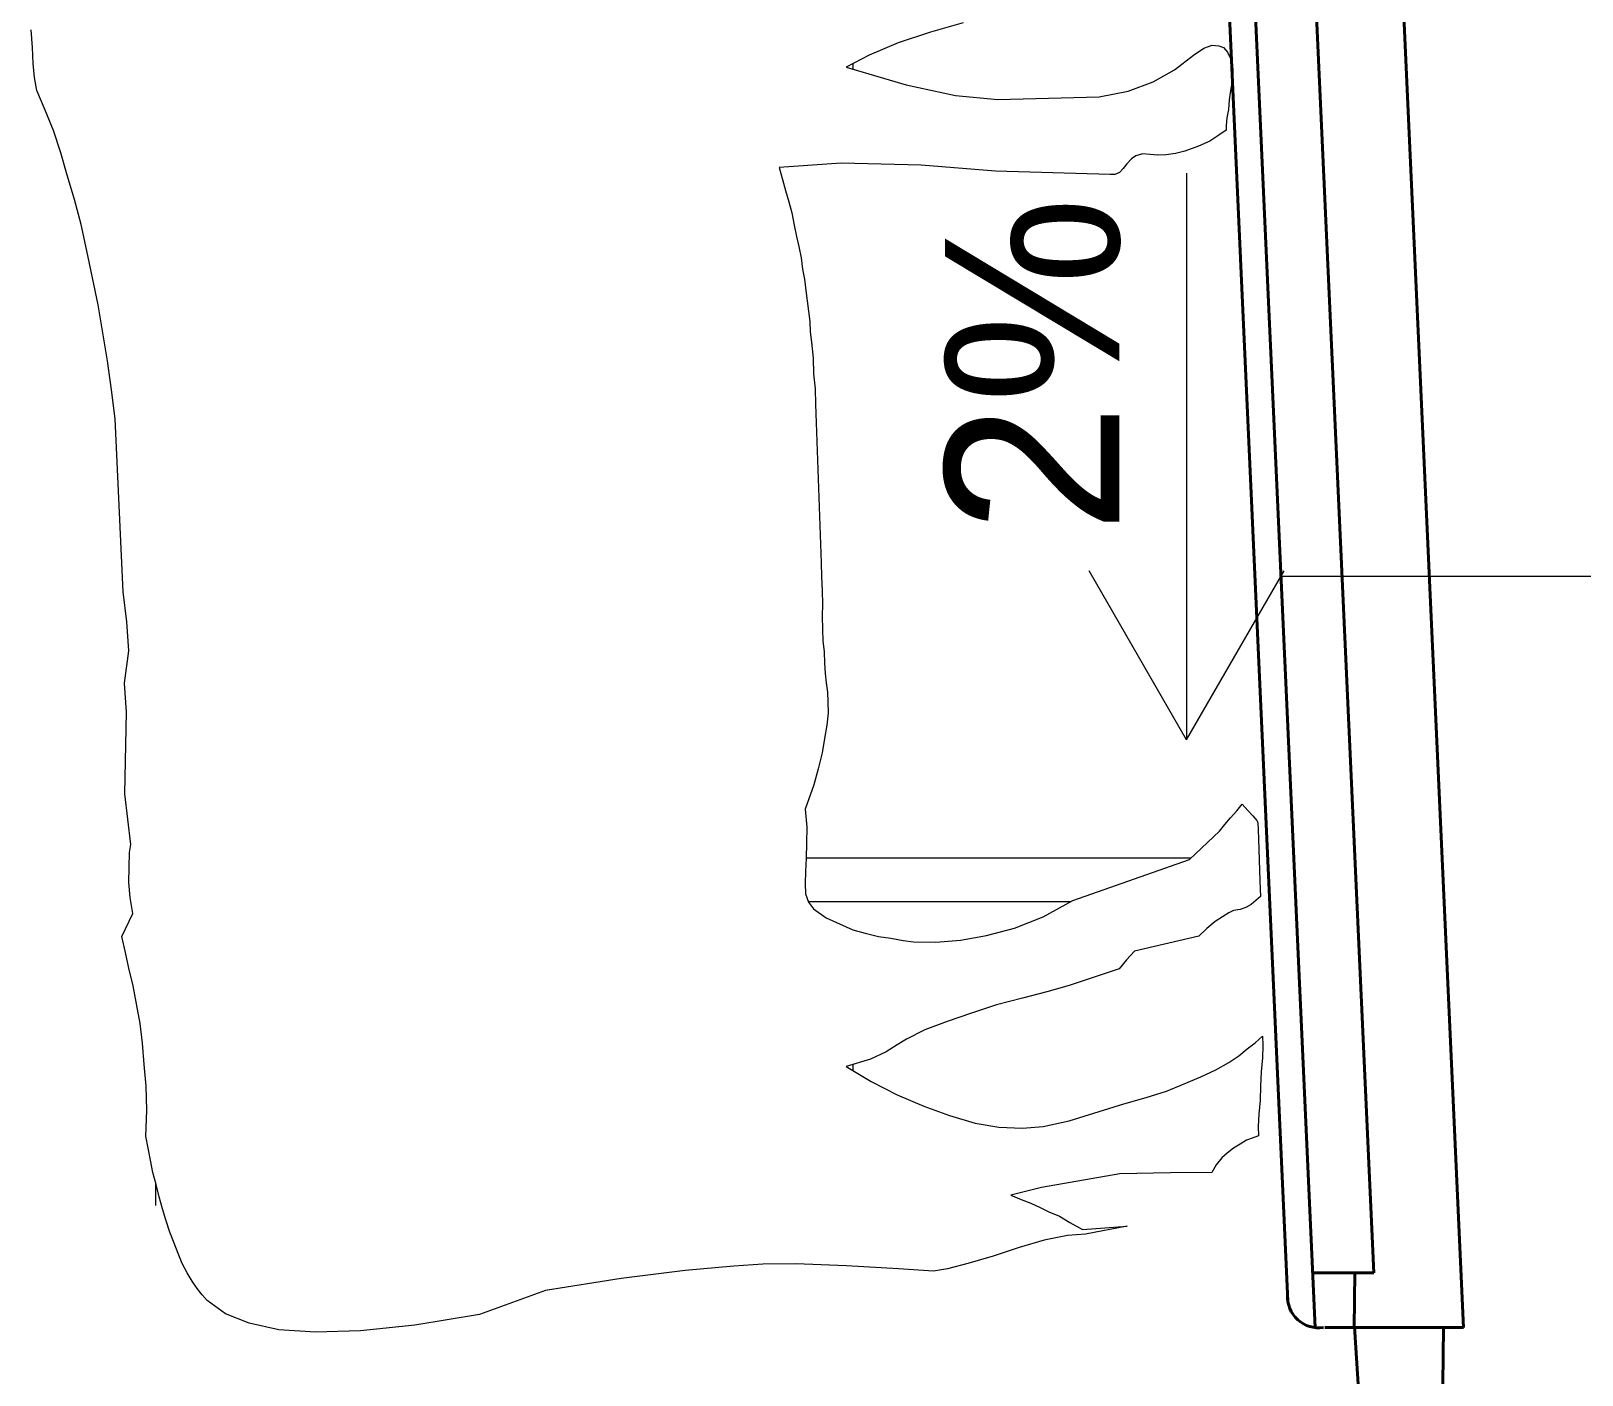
# Model space of a CAD drawing. Header units: millimetres. Extents: x 73 to 57768, y -40361 to 10065.
# Drawn here: x 3757.5 to 3935.4, y 6045.4 to 6199.6 of the extents above; entities that cross this region are included whole.
import ezdxf

# ---------------------------------------------------------------- set-up
doc = ezdxf.new("R2010")
doc.units = ezdxf.units.MM
doc.layers.add('hec', color=253, linetype='Continuous', lineweight=5)
doc.layers.add('kote', color=124, linetype='Continuous', lineweight=5)
doc.layers.add('pogled', color=7, linetype='Continuous', lineweight=5, true_color=0x8db1c3)
doc.layers.add('presjek', color=7, linetype='Continuous', lineweight=40, true_color=0xe37da2)

msp = doc.modelspace()

# ---------------------------------------------------------------- linework, layer by layer
at = {"layer": 'hec'}
msp.add_line((3900.856, 6137.015), (4162.959, 6137.015), dxfattribs=at)
at = {"layer": 'pogled'}
for p, q in [((3864.394, 6200.529), (3860.655, 6199.427)), ((3864.394, 6200.529), (3860.655, 6199.427)), ((3757.651, 6197.676), (3757.472, 6199.72)), ((3757.651, 6197.676), (3757.472, 6199.72)), ((3860.655, 6199.427), (3856.921, 6198.218)), ((3860.655, 6199.427), (3856.921, 6198.218)), ((3757.715, 6195.844), (3757.651, 6197.676)), ((3757.715, 6195.844), (3757.651, 6197.676)), ((3853.625, 6196.808), (3850.975, 6195.42)), ((3853.625, 6196.808), (3850.975, 6195.42)), ((3856.921, 6198.218), (3853.625, 6196.808)), ((3856.921, 6198.218), (3853.625, 6196.808)), ((3888.621, 6195.116), (3890.828, 6196.812)), ((3888.621, 6195.116), (3890.828, 6196.812)), ((3890.828, 6196.812), (3891.987, 6197.608)), ((3890.828, 6196.812), (3891.987, 6197.608)), ((3891.987, 6197.608), (3892.946, 6197.965)), ((3891.987, 6197.608), (3892.946, 6197.965)), ((3892.946, 6197.965), (3893.704, 6197.884)), ((3892.946, 6197.965), (3893.704, 6197.884)), ((3893.704, 6197.884), (3894.25, 6197.687)), ((3893.704, 6197.884), (3894.25, 6197.687)), ((3894.25, 6197.687), (3894.7, 6197.163)), ((3894.25, 6197.687), (3894.7, 6197.163)), ((3894.7, 6197.163), (3894.934, 6196.632)), ((3894.7, 6197.163), (3894.934, 6196.632)), ((3894.934, 6196.632), (3895.165, 6196.208)), ((3894.934, 6196.632), (3895.165, 6196.208)), ((3757.879, 6194.231), (3757.715, 6195.844)), ((3757.879, 6194.231), (3757.715, 6195.844)), ((3850.975, 6195.42), (3857.844, 6193.394)), ((3850.975, 6195.42), (3857.844, 6193.394)), ((3851.773, 6195.185), (3851.773, 6195.838)), ((3851.773, 6195.185), (3851.773, 6195.838)), ((3886.187, 6193.737), (3888.621, 6195.116)), ((3886.187, 6193.737), (3888.621, 6195.116)), ((3895.165, 6196.208), (3895.288, 6195.781)), ((3895.165, 6196.208), (3895.288, 6195.781)), ((3895.318, 6194.919), (3895.248, 6193.837)), ((3895.318, 6194.919), (3895.248, 6193.837)), ((3895.288, 6195.781), (3895.318, 6194.919)), ((3895.288, 6195.781), (3895.318, 6194.919)), ((3758.148, 6192.73), (3757.879, 6194.231)), ((3758.148, 6192.73), (3757.879, 6194.231)), ((3857.844, 6193.394), (3863.498, 6192.189)), ((3857.844, 6193.394), (3863.498, 6192.189)), ((3883.311, 6192.665), (3886.187, 6193.737)), ((3883.311, 6192.665), (3886.187, 6193.737)), ((3895.248, 6193.837), (3895.07, 6192.752)), ((3895.248, 6193.837), (3895.07, 6192.752)), ((3759.089, 6190.496), (3758.148, 6192.73)), ((3759.089, 6190.496), (3758.148, 6192.73)), ((3863.498, 6192.189), (3868.37, 6191.712)), ((3863.498, 6192.189), (3868.37, 6191.712)), ((3868.37, 6191.712), (3879.989, 6192.009)), ((3868.37, 6191.712), (3879.989, 6192.009)), ((3879.989, 6192.009), (3883.311, 6192.665)), ((3879.989, 6192.009), (3883.311, 6192.665)), ((3894.892, 6191.667), (3894.822, 6190.585)), ((3894.892, 6191.667), (3894.822, 6190.585)), ((3895.07, 6192.752), (3894.892, 6191.667)), ((3895.07, 6192.752), (3894.892, 6191.667)), ((3760.034, 6188.155), (3759.089, 6190.496)), ((3760.034, 6188.155), (3759.089, 6190.496)), ((3894.64, 6189.607), (3894.563, 6188.741)), ((3894.64, 6189.607), (3894.563, 6188.741)), ((3894.822, 6190.585), (3894.64, 6189.607)), ((3894.822, 6190.585), (3894.64, 6189.607)), ((3760.879, 6185.595), (3760.034, 6188.155)), ((3760.879, 6185.595), (3760.034, 6188.155)), ((3893.738, 6187.634), (3892.683, 6186.949)), ((3893.738, 6187.634), (3892.683, 6186.949)), ((3894.581, 6188.203), (3893.738, 6187.634)), ((3894.581, 6188.203), (3893.738, 6187.634)), ((3894.563, 6188.741), (3894.581, 6188.203)), ((3894.563, 6188.741), (3894.581, 6188.203)), ((3891.408, 6186.365), (3889.81, 6185.77)), ((3891.408, 6186.365), (3889.81, 6185.77)), ((3892.683, 6186.949), (3891.408, 6186.365)), ((3892.683, 6186.949), (3891.408, 6186.365)), ((3761.616, 6183.031), (3760.879, 6185.595)), ((3761.616, 6183.031), (3760.879, 6185.595)), ((3850.389, 6184.393), (3843.284, 6183.929)), ((3850.389, 6184.393), (3843.284, 6183.929)), ((3859.569, 6184.174), (3850.389, 6184.393)), ((3859.569, 6184.174), (3850.389, 6184.393)), ((3868.118, 6183.502), (3859.569, 6184.174)), ((3868.118, 6183.502), (3859.569, 6184.174)), ((3883.17, 6184.351), (3882.757, 6183.797)), ((3883.17, 6184.351), (3882.757, 6183.797)), ((3883.69, 6184.909), (3883.17, 6184.351)), ((3883.69, 6184.909), (3883.17, 6184.351)), ((3884.217, 6185.251), (3883.69, 6184.909)), ((3884.217, 6185.251), (3883.69, 6184.909)), ((3884.964, 6185.493), (3884.217, 6185.251)), ((3884.964, 6185.493), (3884.217, 6185.251)), ((3885.83, 6185.415), (3884.964, 6185.493)), ((3885.83, 6185.415), (3884.964, 6185.493)), ((3886.696, 6185.337), (3885.83, 6185.415)), ((3886.696, 6185.337), (3885.83, 6185.415)), ((3887.666, 6185.371), (3886.696, 6185.337)), ((3887.666, 6185.371), (3886.696, 6185.337)), ((3888.74, 6185.517), (3887.666, 6185.371)), ((3888.74, 6185.517), (3887.666, 6185.371)), ((3889.81, 6185.77), (3888.74, 6185.517)), ((3889.81, 6185.77), (3888.74, 6185.517)), ((3762.468, 6180.255), (3761.616, 6183.031)), ((3762.468, 6180.255), (3761.616, 6183.031)), ((3843.284, 6183.929), (3843.656, 6182.54)), ((3843.284, 6183.929), (3843.656, 6182.54)), ((3843.656, 6182.54), (3844.024, 6181.257)), ((3843.656, 6182.54), (3844.024, 6181.257)), ((3881.271, 6183.098), (3868.118, 6183.502)), ((3881.271, 6183.098), (3868.118, 6183.502)), ((3881.81, 6183.117), (3881.271, 6183.098)), ((3881.81, 6183.117), (3881.271, 6183.098)), ((3882.341, 6183.351), (3881.81, 6183.117)), ((3882.341, 6183.351), (3881.81, 6183.117)), ((3882.757, 6183.797), (3882.341, 6183.351)), ((3882.757, 6183.797), (3882.341, 6183.351)), ((3890.02, 6183.265), (3890.02, 6118.247)), ((3844.024, 6181.257), (3844.393, 6179.975)), ((3844.024, 6181.257), (3844.393, 6179.975)), ((3763.216, 6177.368), (3762.468, 6180.255)), ((3763.216, 6177.368), (3762.468, 6180.255)), ((3844.393, 6179.975), (3844.761, 6178.693)), ((3844.393, 6179.975), (3844.761, 6178.693)), ((3844.761, 6178.693), (3845.026, 6177.3)), ((3844.761, 6178.693), (3845.026, 6177.3)), ((3763.861, 6174.369), (3763.216, 6177.368)), ((3763.861, 6174.369), (3763.216, 6177.368)), ((3845.026, 6177.3), (3845.286, 6176.014)), ((3845.026, 6177.3), (3845.286, 6176.014)), ((3845.286, 6176.014), (3845.543, 6174.836)), ((3845.286, 6176.014), (3845.543, 6174.836)), ((3764.509, 6171.262), (3763.861, 6174.369)), ((3764.509, 6171.262), (3763.861, 6174.369)), ((3845.543, 6174.836), (3845.804, 6173.55)), ((3845.543, 6174.836), (3845.804, 6173.55)), ((3845.804, 6173.55), (3845.957, 6172.261)), ((3845.804, 6173.55), (3845.957, 6172.261)), ((3845.957, 6172.261), (3846.214, 6171.083)), ((3845.957, 6172.261), (3846.214, 6171.083)), ((3765.157, 6168.155), (3764.509, 6171.262)), ((3765.157, 6168.155), (3764.509, 6171.262)), ((3846.214, 6171.083), (3846.367, 6169.793)), ((3846.214, 6171.083), (3846.367, 6169.793)), ((3846.367, 6169.793), (3846.516, 6168.611)), ((3846.367, 6169.793), (3846.516, 6168.611)), ((3765.701, 6164.937), (3765.157, 6168.155)), ((3765.701, 6164.937), (3765.157, 6168.155)), ((3846.516, 6168.611), (3846.665, 6167.429)), ((3846.516, 6168.611), (3846.665, 6167.429)), ((3846.665, 6167.429), (3846.815, 6166.248)), ((3846.665, 6167.429), (3846.815, 6166.248)), ((3846.815, 6166.248), (3846.856, 6165.062)), ((3846.815, 6166.248), (3846.856, 6165.062)), ((3766.245, 6161.719), (3765.701, 6164.937)), ((3766.245, 6161.719), (3765.701, 6164.937)), ((3846.856, 6165.062), (3847.005, 6163.88)), ((3846.856, 6165.062), (3847.005, 6163.88)), ((3847.005, 6163.88), (3847.177, 6162.052)), ((3847.005, 6163.88), (3847.177, 6162.052)), ((3766.685, 6158.389), (3766.245, 6161.719)), ((3766.685, 6158.389), (3766.245, 6161.719)), ((3847.177, 6162.052), (3847.241, 6160.22)), ((3847.177, 6162.052), (3847.241, 6160.22)), ((3847.241, 6160.22), (3847.409, 6158.499)), ((3847.241, 6160.22), (3847.409, 6158.499)), ((3767.125, 6155.059), (3766.685, 6158.389)), ((3767.125, 6155.059), (3766.685, 6158.389)), ((3847.409, 6158.499), (3847.469, 6156.775)), ((3847.409, 6158.499), (3847.469, 6156.775)), ((3847.469, 6156.775), (3848.105, 6138.56)), ((3847.469, 6156.775), (3848.105, 6138.56)), ((3768.033, 6135.236), (3767.125, 6155.059)), ((3768.033, 6135.236), (3767.125, 6155.059)), ((3848.105, 6138.56), (3848.162, 6136.943)), ((3848.105, 6138.56), (3848.162, 6136.943)), ((3848.162, 6136.943), (3848.218, 6135.327)), ((3848.162, 6136.943), (3848.218, 6135.327)), ((3890.02, 6118.247), (3878.834, 6137.622)), ((3890.02, 6118.247), (3901.206, 6137.622)), ((3768.477, 6131.798), (3768.033, 6135.236)), ((3768.477, 6131.798), (3768.033, 6135.236)), ((3848.218, 6135.327), (3848.271, 6133.818)), ((3848.218, 6135.327), (3848.271, 6133.818)), ((3848.271, 6133.818), (3848.212, 6132.413)), ((3848.271, 6133.818), (3848.212, 6132.413)), ((3768.701, 6128.461), (3768.477, 6131.798)), ((3768.701, 6128.461), (3768.477, 6131.798)), ((3848.212, 6132.413), (3848.265, 6130.904)), ((3848.212, 6132.413), (3848.265, 6130.904)), ((3848.265, 6130.904), (3848.31, 6129.611)), ((3848.265, 6130.904), (3848.31, 6129.611)), ((3848.31, 6129.611), (3848.463, 6128.321)), ((3848.31, 6129.611), (3848.463, 6128.321)), ((3768.183, 6124.76), (3768.701, 6128.461)), ((3768.183, 6124.76), (3768.701, 6128.461)), ((3848.463, 6128.321), (3848.508, 6127.028)), ((3848.463, 6128.321), (3848.508, 6127.028)), ((3848.508, 6127.028), (3848.549, 6125.842)), ((3848.508, 6127.028), (3848.549, 6125.842)), ((3848.549, 6125.842), (3848.695, 6124.768)), ((3848.549, 6125.842), (3848.695, 6124.768)), ((3768.43, 6121.398), (3768.183, 6124.76)), ((3768.43, 6121.398), (3768.183, 6124.76)), ((3848.695, 6124.768), (3848.84, 6123.694)), ((3848.695, 6124.768), (3848.84, 6123.694)), ((3848.84, 6123.694), (3848.878, 6122.617)), ((3848.84, 6123.694), (3848.878, 6122.617)), ((3848.878, 6122.617), (3848.923, 6121.323)), ((3848.878, 6122.617), (3848.923, 6121.323)), ((3768.224, 6112.049), (3768.43, 6121.398)), ((3768.224, 6112.049), (3768.43, 6121.398)), ((3768.43, 6121.398), (3768.43, 6121.398)), ((3768.43, 6121.398), (3768.43, 6121.398)), ((3768.43, 6121.398), (3768.43, 6121.398)), ((3768.43, 6121.398), (3768.43, 6121.398)), ((3768.43, 6121.398), (3768.43, 6121.398)), ((3768.43, 6121.398), (3768.43, 6121.398)), ((3768.43, 6121.398), (3768.43, 6121.398)), ((3768.43, 6121.398), (3768.43, 6121.398)), ((3768.43, 6121.398), (3768.43, 6121.398)), ((3768.43, 6121.398), (3768.43, 6121.398)), ((3768.43, 6121.398), (3768.43, 6121.398)), ((3768.43, 6121.398), (3768.43, 6121.398)), ((3848.923, 6121.323), (3848.756, 6119.915)), ((3848.923, 6121.323), (3848.756, 6119.915)), ((3848.486, 6118.394), (3848.219, 6116.767)), ((3848.486, 6118.394), (3848.219, 6116.767)), ((3848.756, 6119.915), (3848.486, 6118.394)), ((3848.756, 6119.915), (3848.486, 6118.394)), ((3848.219, 6116.767), (3847.744, 6114.915)), ((3848.219, 6116.767), (3847.744, 6114.915)), ((3847.744, 6114.915), (3847.269, 6113.064)), ((3847.744, 6114.915), (3847.269, 6113.064)), ((3847.269, 6113.064), (3846.287, 6110.268)), ((3847.269, 6113.064), (3846.287, 6110.268)), ((3768.912, 6106.243), (3768.224, 6112.049)), ((3768.224, 6112.049), (3768.224, 6112.049)), ((3768.224, 6112.049), (3768.224, 6112.049)), ((3768.912, 6106.243), (3768.224, 6112.049)), ((3846.287, 6110.268), (3846.287, 6110.268)), ((3846.287, 6110.268), (3846.287, 6110.268)), ((3846.287, 6110.268), (3846.287, 6110.268)), ((3846.287, 6110.268), (3846.287, 6110.268)), ((3846.287, 6110.268), (3846.287, 6110.268)), ((3846.287, 6110.268), (3846.287, 6110.268)), ((3846.287, 6110.268), (3846.287, 6110.268)), ((3846.287, 6110.268), (3846.287, 6110.268)), ((3846.287, 6110.268), (3846.287, 6110.268)), ((3846.287, 6110.268), (3846.287, 6110.268)), ((3846.287, 6110.268), (3846.287, 6110.268)), ((3846.287, 6110.268), (3846.287, 6110.268)), ((3846.287, 6110.268), (3846.287, 6110.268)), ((3846.287, 6110.268), (3846.287, 6110.268)), ((3846.287, 6110.268), (3846.287, 6110.268)), ((3846.287, 6110.268), (3846.287, 6110.268)), ((3846.287, 6110.268), (3846.467, 6108.224)), ((3846.287, 6110.268), (3846.467, 6108.224)), ((3846.287, 6110.268), (3846.287, 6110.268)), ((3846.287, 6110.268), (3846.287, 6110.268)), ((3846.287, 6110.268), (3846.287, 6110.268)), ((3846.287, 6110.268), (3846.287, 6110.268)), ((3846.287, 6110.268), (3846.287, 6110.268)), ((3846.287, 6110.268), (3846.287, 6110.268)), ((3846.287, 6110.268), (3846.287, 6110.268)), ((3846.287, 6110.268), (3846.287, 6110.268)), ((3846.287, 6110.268), (3846.287, 6110.268)), ((3846.287, 6110.268), (3846.287, 6110.268)), ((3846.287, 6110.268), (3846.287, 6110.268)), ((3846.287, 6110.268), (3846.287, 6110.268)), ((3846.287, 6110.268), (3846.287, 6110.268)), ((3846.287, 6110.268), (3846.287, 6110.268)), ((3846.287, 6110.268), (3846.287, 6110.268)), ((3846.287, 6110.268), (3846.287, 6110.268)), ((3894.426, 6108.533), (3895.046, 6109.31)), ((3894.426, 6108.533), (3895.046, 6109.31)), ((3895.046, 6109.31), (3895.774, 6110.091)), ((3895.046, 6109.31), (3895.774, 6110.091)), ((3895.774, 6110.091), (3896.394, 6110.868)), ((3895.774, 6110.091), (3896.394, 6110.868)), ((3896.394, 6110.868), (3897.067, 6110.136)), ((3896.394, 6110.868), (3897.067, 6110.136)), ((3897.067, 6110.136), (3897.629, 6109.508)), ((3897.067, 6110.136), (3897.629, 6109.508)), ((3897.629, 6109.508), (3898.079, 6108.985)), ((3897.629, 6109.508), (3898.079, 6108.985)), ((3846.467, 6108.224), (3846.423, 6106.388)), ((3846.467, 6108.224), (3846.423, 6106.388)), ((3890.358, 6104.507), (3893.805, 6107.756)), ((3890.358, 6104.507), (3893.805, 6107.756)), ((3893.805, 6107.756), (3894.426, 6108.533)), ((3893.805, 6107.756), (3894.426, 6108.533)), ((3898.079, 6108.985), (3898.194, 6108.773)), ((3898.079, 6108.985), (3898.194, 6108.773)), ((3898.194, 6108.773), (3898.224, 6107.911)), ((3898.194, 6108.773), (3898.224, 6107.911)), ((3898.224, 6107.911), (3898.262, 6106.833)), ((3898.224, 6107.911), (3898.262, 6106.833)), ((3768.783, 6105.322), (3768.912, 6106.243)), ((3768.783, 6105.322), (3768.912, 6106.243)), ((3768.912, 6106.243), (3768.912, 6106.243)), ((3768.912, 6106.243), (3768.912, 6106.243)), ((3768.912, 6106.243), (3768.912, 6106.243)), ((3768.912, 6106.243), (3768.912, 6106.243)), ((3768.912, 6106.243), (3768.912, 6106.243)), ((3768.912, 6106.243), (3768.912, 6106.243)), ((3768.912, 6106.243), (3768.912, 6106.243)), ((3768.912, 6106.243), (3768.912, 6106.243)), ((3768.912, 6106.243), (3768.912, 6106.243)), ((3768.912, 6106.243), (3768.912, 6106.243)), ((3846.423, 6106.388), (3846.375, 6104.66)), ((3846.423, 6106.388), (3846.375, 6104.66)), ((3898.262, 6106.833), (3898.303, 6105.647)), ((3898.262, 6106.833), (3898.303, 6105.647)), ((3768.735, 6103.594), (3768.783, 6105.322)), ((3768.735, 6103.594), (3768.783, 6105.322)), ((3846.375, 6104.66), (3846.32, 6103.147)), ((3846.375, 6104.66), (3846.32, 6103.147)), ((3890.512, 6104.652), (3846.375, 6104.652)), ((3876.976, 6099.793), (3890.358, 6104.507)), ((3876.976, 6099.793), (3890.358, 6104.507)), ((3898.303, 6105.647), (3898.345, 6104.462)), ((3898.303, 6105.647), (3898.345, 6104.462)), ((3898.345, 6104.462), (3898.386, 6103.276)), ((3898.345, 6104.462), (3898.386, 6103.276)), ((3768.688, 6101.865), (3768.735, 6103.594)), ((3768.688, 6101.865), (3768.735, 6103.594)), ((3846.32, 6103.147), (3846.261, 6101.742)), ((3846.32, 6103.147), (3846.261, 6101.742)), ((3898.386, 6103.276), (3898.427, 6102.091)), ((3898.386, 6103.276), (3898.427, 6102.091)), ((3768.856, 6100.145), (3768.688, 6101.865)), ((3768.856, 6100.145), (3768.688, 6101.865)), ((3846.261, 6101.742), (3846.303, 6100.556)), ((3846.261, 6101.742), (3846.303, 6100.556)), ((3846.303, 6100.556), (3846.66, 6099.598)), ((3846.303, 6100.556), (3846.66, 6099.598)), ((3898.427, 6102.091), (3898.461, 6101.121)), ((3898.427, 6102.091), (3898.461, 6101.121)), ((3898.461, 6101.121), (3898.491, 6100.258)), ((3898.461, 6101.121), (3898.491, 6100.258)), ((3769.135, 6098.32), (3768.856, 6100.145)), ((3769.135, 6098.32), (3768.856, 6100.145)), ((3876.716, 6099.652), (3846.64, 6099.652)), ((3846.66, 6099.598), (3847.225, 6098.862)), ((3846.66, 6099.598), (3847.225, 6098.862)), ((3847.225, 6098.862), (3848.664, 6097.833)), ((3847.225, 6098.862), (3848.664, 6097.833)), ((3873.587, 6097.948), (3876.976, 6099.793)), ((3873.587, 6097.948), (3876.976, 6099.793)), ((3895.418, 6098.64), (3894.887, 6098.406)), ((3895.418, 6098.64), (3894.887, 6098.406)), ((3896.169, 6098.774), (3895.418, 6098.64)), ((3896.169, 6098.774), (3895.418, 6098.64)), ((3896.808, 6099.013), (3896.169, 6098.774)), ((3896.808, 6099.013), (3896.169, 6098.774)), ((3897.444, 6099.359), (3896.808, 6099.013)), ((3897.444, 6099.359), (3896.808, 6099.013)), ((3898.491, 6100.258), (3897.444, 6099.359)), ((3898.491, 6100.258), (3897.444, 6099.359)), ((3767.904, 6095.672), (3769.135, 6098.32)), ((3767.904, 6095.672), (3769.135, 6098.32)), ((3848.664, 6097.833), (3850.199, 6097.132)), ((3848.664, 6097.833), (3850.199, 6097.132)), ((3850.199, 6097.132), (3851.735, 6096.43)), ((3850.199, 6097.132), (3851.735, 6096.43)), ((3870.287, 6096.646), (3873.587, 6097.948)), ((3870.287, 6096.646), (3873.587, 6097.948)), ((3893.304, 6097.38), (3892.361, 6096.591)), ((3893.304, 6097.38), (3892.361, 6096.591)), ((3894.148, 6097.949), (3893.304, 6097.38)), ((3894.148, 6097.949), (3893.304, 6097.38)), ((3894.887, 6098.406), (3894.148, 6097.949)), ((3894.887, 6098.406), (3894.148, 6097.949)), ((3768.291, 6093.851), (3767.904, 6095.672)), ((3768.291, 6093.851), (3767.904, 6095.672)), ((3851.735, 6096.43), (3853.151, 6096.048)), ((3851.735, 6096.43), (3853.151, 6096.048)), ((3853.151, 6096.048), (3854.675, 6095.669)), ((3853.151, 6096.048), (3854.675, 6095.669)), ((3854.675, 6095.669), (3856.083, 6095.503)), ((3854.675, 6095.669), (3856.083, 6095.503)), ((3856.083, 6095.503), (3857.496, 6095.228)), ((3856.083, 6095.503), (3857.496, 6095.228)), ((3857.496, 6095.228), (3858.689, 6095.054)), ((3857.496, 6095.228), (3858.689, 6095.054)), ((3861.279, 6095.037), (3864.078, 6095.242)), ((3861.279, 6095.037), (3864.078, 6095.242)), ((3864.078, 6095.242), (3867.08, 6095.779)), ((3864.078, 6095.242), (3867.08, 6095.779)), ((3867.08, 6095.779), (3870.287, 6096.646)), ((3867.08, 6095.779), (3870.287, 6096.646)), ((3891.421, 6095.695), (3884.048, 6093.986)), ((3891.421, 6095.695), (3884.048, 6093.986)), ((3892.361, 6096.591), (3891.421, 6095.695)), ((3892.361, 6096.591), (3891.421, 6095.695)), ((3768.678, 6092.03), (3768.291, 6093.851)), ((3768.678, 6092.03), (3768.291, 6093.851)), ((3858.689, 6095.054), (3861.279, 6095.037)), ((3858.689, 6095.054), (3858.689, 6095.054)), ((3858.689, 6095.054), (3858.689, 6095.054)), ((3858.689, 6095.054), (3861.279, 6095.037)), ((3884.048, 6093.986), (3883.112, 6092.982)), ((3884.048, 6093.986), (3883.112, 6092.982)), ((3769.181, 6089.997), (3768.678, 6092.03)), ((3769.181, 6089.997), (3768.678, 6092.03)), ((3882.283, 6091.982), (3876.56, 6090.067)), ((3882.283, 6091.982), (3876.56, 6090.067)), ((3883.112, 6092.982), (3882.283, 6091.982)), ((3883.112, 6092.982), (3882.283, 6091.982)), ((3769.576, 6087.961), (3769.181, 6089.997)), ((3769.576, 6087.961), (3769.181, 6089.997)), ((3876.56, 6090.067), (3873.996, 6089.33)), ((3876.56, 6090.067), (3873.996, 6089.33)), ((3769.978, 6085.709), (3769.576, 6087.961)), ((3769.978, 6085.709), (3769.576, 6087.961)), ((3871.216, 6088.585), (3868.221, 6087.833)), ((3871.216, 6088.585), (3868.221, 6087.833)), ((3873.996, 6089.33), (3871.216, 6088.585)), ((3873.996, 6089.33), (3871.216, 6088.585)), ((3865.341, 6086.869), (3862.569, 6085.909)), ((3865.341, 6086.869), (3862.569, 6085.909)), ((3868.221, 6087.833), (3865.341, 6086.869)), ((3868.221, 6087.833), (3865.341, 6086.869)), ((3770.273, 6083.453), (3769.978, 6085.709)), ((3770.273, 6083.453), (3769.978, 6085.709)), ((3860.013, 6084.957), (3857.891, 6083.912)), ((3860.013, 6084.957), (3857.891, 6083.912)), ((3862.569, 6085.909), (3860.013, 6084.957)), ((3862.569, 6085.909), (3860.013, 6084.957)), ((3770.467, 6080.978), (3770.273, 6083.453)), ((3770.467, 6080.978), (3770.273, 6083.453)), ((3856.836, 6083.227), (3855.569, 6082.428)), ((3856.836, 6083.227), (3855.569, 6082.428)), ((3857.891, 6083.912), (3856.836, 6083.227)), ((3857.891, 6083.912), (3856.836, 6083.227)), ((3896.013, 6081.995), (3896.957, 6082.783)), ((3896.013, 6081.995), (3896.957, 6082.783)), ((3896.957, 6082.783), (3897.904, 6083.463)), ((3896.957, 6082.783), (3897.904, 6083.463)), ((3897.904, 6083.463), (3898.74, 6084.248)), ((3897.904, 6083.463), (3898.74, 6084.248)), ((3898.778, 6083.17), (3898.719, 6081.765)), ((3898.778, 6083.17), (3898.719, 6081.765)), ((3898.74, 6084.248), (3898.778, 6083.17)), ((3898.74, 6084.248), (3898.778, 6083.17)), ((3770.661, 6078.503), (3770.467, 6080.978)), ((3770.661, 6078.503), (3770.467, 6080.978)), ((3853.763, 6081.609), (3850.987, 6080.757)), ((3853.763, 6081.609), (3850.987, 6080.757)), ((3851.773, 6080.281), (3851.773, 6080.998)), ((3851.773, 6080.281), (3851.773, 6080.998)), ((3855.569, 6082.428), (3853.763, 6081.609)), ((3855.569, 6082.428), (3853.763, 6081.609)), ((3893.371, 6080.392), (3894.854, 6081.199)), ((3893.371, 6080.392), (3894.854, 6081.199)), ((3894.854, 6081.199), (3896.013, 6081.995)), ((3894.854, 6081.199), (3896.013, 6081.995)), ((3898.719, 6081.765), (3898.56, 6080.141)), ((3898.719, 6081.765), (3898.56, 6080.141)), ((3850.987, 6080.757), (3853.853, 6079.023)), ((3850.987, 6080.757), (3853.853, 6079.023)), ((3889.759, 6078.755), (3891.673, 6079.577)), ((3889.759, 6078.755), (3891.673, 6079.577)), ((3891.673, 6079.577), (3893.371, 6080.392)), ((3891.673, 6079.577), (3893.371, 6080.392)), ((3898.56, 6080.141), (3898.508, 6078.521)), ((3898.56, 6080.141), (3898.508, 6078.521)), ((3770.759, 6075.7), (3770.661, 6078.503)), ((3770.759, 6075.7), (3770.661, 6078.503)), ((3853.853, 6079.023), (3856.82, 6077.507)), ((3853.853, 6079.023), (3856.82, 6077.507)), ((3856.82, 6077.507), (3859.886, 6076.212)), ((3856.82, 6077.507), (3859.886, 6076.212)), ((3885.39, 6077.199), (3887.738, 6077.929)), ((3885.39, 6077.199), (3887.738, 6077.929)), ((3887.738, 6077.929), (3889.759, 6078.755)), ((3887.738, 6077.929), (3889.759, 6078.755)), ((3898.508, 6078.521), (3898.457, 6076.9)), ((3898.508, 6078.521), (3898.457, 6076.9)), ((3770.645, 6072.783), (3770.759, 6075.7)), ((3770.645, 6072.783), (3770.759, 6075.7)), ((3859.886, 6076.212), (3862.838, 6075.128)), ((3859.886, 6076.212), (3862.838, 6075.128)), ((3876.563, 6074.528), (3882.825, 6076.462)), ((3876.563, 6074.528), (3882.825, 6076.462)), ((3882.825, 6076.462), (3885.39, 6077.199)), ((3882.825, 6076.462), (3885.39, 6077.199)), ((3898.457, 6076.9), (3898.298, 6075.276)), ((3898.457, 6076.9), (3898.298, 6075.276)), ((3862.838, 6075.128), (3865.782, 6074.259)), ((3862.838, 6075.128), (3865.782, 6074.259)), ((3865.782, 6074.259), (3868.495, 6073.815)), ((3865.782, 6074.259), (3868.495, 6073.815)), ((3868.495, 6073.815), (3871.197, 6073.693)), ((3868.495, 6073.815), (3871.197, 6073.693)), ((3871.197, 6073.693), (3873.564, 6073.884)), ((3871.197, 6073.693), (3873.564, 6073.884)), ((3873.564, 6073.884), (3876.563, 6074.528)), ((3873.564, 6073.884), (3876.563, 6074.528)), ((3898.298, 6075.276), (3898.239, 6073.871)), ((3898.298, 6075.276), (3898.239, 6073.871)), ((3898.239, 6073.871), (3898.277, 6072.793)), ((3898.239, 6073.871), (3898.277, 6072.793)), ((3770.91, 6071.389), (3770.645, 6072.783)), ((3770.91, 6071.389), (3770.645, 6072.783)), ((3896.891, 6072.313), (3896.151, 6071.856)), ((3896.891, 6072.313), (3896.151, 6071.856)), ((3897.53, 6072.552), (3896.891, 6072.313)), ((3897.53, 6072.552), (3896.891, 6072.313)), ((3898.277, 6072.793), (3897.53, 6072.552)), ((3898.277, 6072.793), (3897.53, 6072.552)), ((3771.174, 6069.996), (3770.91, 6071.389)), ((3771.174, 6069.996), (3770.91, 6071.389)), ((3894.048, 6070.272), (3893.428, 6069.495)), ((3894.048, 6070.272), (3893.428, 6069.495)), ((3894.676, 6070.833), (3894.048, 6070.272)), ((3894.676, 6070.833), (3894.048, 6070.272)), ((3895.412, 6071.398), (3894.676, 6070.833)), ((3895.412, 6071.398), (3894.676, 6070.833)), ((3896.151, 6071.856), (3895.412, 6071.398)), ((3896.151, 6071.856), (3895.412, 6071.398)), ((3771.439, 6068.602), (3771.174, 6069.996)), ((3771.439, 6068.602), (3771.174, 6069.996)), ((3771.811, 6067.212), (3771.439, 6068.602)), ((3771.811, 6067.212), (3771.439, 6068.602)), ((3882.349, 6068.46), (3873.378, 6066.863)), ((3882.349, 6068.46), (3873.378, 6066.863)), ((3888.173, 6068.556), (3882.349, 6068.46)), ((3888.173, 6068.556), (3882.349, 6068.46)), ((3892.919, 6068.614), (3888.173, 6068.556)), ((3892.919, 6068.614), (3888.173, 6068.556)), ((3893.428, 6069.495), (3892.919, 6068.614)), ((3893.428, 6069.495), (3892.919, 6068.614)), ((3771.773, 6064.822), (3771.773, 6067.353)), ((3771.773, 6064.822), (3771.773, 6067.353)), ((3772.183, 6065.822), (3771.811, 6067.212)), ((3772.183, 6065.822), (3771.811, 6067.212)), ((3873.378, 6066.863), (3869.847, 6065.985)), ((3873.378, 6066.863), (3869.847, 6065.985)), ((3772.556, 6064.433), (3772.183, 6065.822)), ((3772.556, 6064.433), (3772.183, 6065.822)), ((3869.847, 6065.985), (3871.052, 6065.487)), ((3869.847, 6065.985), (3871.052, 6065.487)), ((3871.052, 6065.487), (3872.145, 6065.094)), ((3871.052, 6065.487), (3872.145, 6065.094)), ((3872.145, 6065.094), (3873.241, 6064.592)), ((3872.145, 6065.094), (3873.241, 6064.592)), ((3772.924, 6063.151), (3772.556, 6064.433)), ((3772.924, 6063.151), (3772.556, 6064.433)), ((3773.404, 6061.765), (3772.924, 6063.151)), ((3773.404, 6061.765), (3772.924, 6063.151)), ((3873.241, 6064.592), (3874.23, 6064.087)), ((3873.241, 6064.592), (3874.23, 6064.087)), ((3874.23, 6064.087), (3875.434, 6063.59)), ((3874.23, 6064.087), (3875.434, 6063.59)), ((3875.434, 6063.59), (3876.646, 6062.877)), ((3875.434, 6063.59), (3876.646, 6062.877)), ((3773.88, 6060.486), (3773.404, 6061.765)), ((3773.88, 6060.486), (3773.404, 6061.765)), ((3876.376, 6061.357), (3873.696, 6060.831)), ((3876.376, 6061.357), (3873.696, 6060.831)), ((3878.42, 6061.536), (3876.376, 6061.357)), ((3878.42, 6061.536), (3876.376, 6061.357)), ((3876.646, 6062.877), (3878.077, 6062.063)), ((3876.646, 6062.877), (3878.077, 6062.063)), ((3878.077, 6062.063), (3883.207, 6062.447)), ((3878.077, 6062.063), (3883.207, 6062.447)), ((3883.207, 6062.447), (3878.42, 6061.536)), ((3883.207, 6062.447), (3878.42, 6061.536)), ((3774.353, 6059.316), (3773.88, 6060.486)), ((3774.353, 6059.316), (3773.88, 6060.486)), ((3870.813, 6059.975), (3867.825, 6059.008)), ((3870.813, 6059.975), (3867.825, 6059.008)), ((3873.696, 6060.831), (3870.813, 6059.975)), ((3873.696, 6060.831), (3870.813, 6059.975)), ((3774.825, 6058.145), (3774.353, 6059.316)), ((3774.825, 6058.145), (3774.353, 6059.316)), ((3775.402, 6057.086), (3774.825, 6058.145)), ((3775.402, 6057.086), (3774.825, 6058.145)), ((3838.082, 6057.861), (3832.489, 6057.342)), ((3838.082, 6057.861), (3832.489, 6057.342)), ((3841.419, 6058.086), (3838.082, 6057.861)), ((3841.419, 6058.086), (3838.082, 6057.861)), ((3845.195, 6058.11), (3841.419, 6058.086)), ((3845.195, 6058.11), (3841.419, 6058.086)), ((3851.03, 6057.882), (3845.195, 6058.11)), ((3851.03, 6057.882), (3845.195, 6058.11)), ((3856.977, 6057.55), (3851.03, 6057.882)), ((3856.977, 6057.55), (3851.03, 6057.882)), ((3864.941, 6058.152), (3862.589, 6057.53)), ((3864.941, 6058.152), (3862.589, 6057.53)), ((3867.825, 6059.008), (3864.941, 6058.152)), ((3867.825, 6059.008), (3864.941, 6058.152)), ((3775.975, 6056.135), (3775.402, 6057.086)), ((3775.975, 6056.135), (3775.402, 6057.086)), ((3776.544, 6055.292), (3775.975, 6056.135)), ((3776.544, 6055.292), (3775.975, 6056.135)), ((3825.183, 6056.44), (3816.49, 6055.057)), ((3825.183, 6056.44), (3816.49, 6055.057)), ((3832.489, 6057.342), (3825.183, 6056.44)), ((3832.489, 6057.342), (3825.183, 6056.44)), ((3860.98, 6057.258), (3856.977, 6057.55)), ((3860.98, 6057.258), (3856.977, 6057.55)), ((3862.589, 6057.53), (3860.98, 6057.258)), ((3862.589, 6057.53), (3860.98, 6057.258)), ((3777.109, 6054.556), (3776.544, 6055.292)), ((3777.109, 6054.556), (3776.544, 6055.292)), ((3777.67, 6053.928), (3777.109, 6054.556)), ((3777.67, 6053.928), (3777.109, 6054.556)), ((3816.49, 6055.057), (3808.912, 6052.322)), ((3816.49, 6055.057), (3808.912, 6052.322)), ((3779.775, 6052.383), (3777.67, 6053.928)), ((3779.775, 6052.383), (3777.67, 6053.928)), ((3782.51, 6051.292), (3779.775, 6052.383)), ((3782.51, 6051.292), (3779.775, 6052.383)), ((3785.882, 6050.546), (3782.51, 6051.292)), ((3785.882, 6050.546), (3782.51, 6051.292)), ((3801.509, 6051.092), (3795.273, 6050.442)), ((3801.509, 6051.092), (3795.273, 6050.442)), ((3808.912, 6052.322), (3801.509, 6051.092)), ((3808.912, 6052.322), (3801.509, 6051.092)), ((3790.1, 6050.262), (3785.882, 6050.546)), ((3790.1, 6050.262), (3785.882, 6050.546)), ((3795.273, 6050.442), (3790.1, 6050.262)), ((3795.273, 6050.442), (3790.1, 6050.262))]:
    msp.add_line(p, q, dxfattribs=at)
at = {"layer": 'presjek'}
for p, q in [((3904.773, 6050.822), (3889.319, 6390.829)), ((3911.495, 6057.093), (3896.312, 6391.147)), ((3921.796, 6050.822), (3906.342, 6390.829)), ((3901.637, 6053.825), (3890.865, 6290.822)), ((3901.637, 6053.825), (3890.865, 6290.822)), ((3901.637, 6053.825), (3891.319, 6280.822)), ((3901.637, 6053.825), (3891.319, 6280.822)), ((3911.495, 6057.093), (3904.488, 6057.093)), ((3911.495, 6057.093), (3904.488, 6057.093)), ((3911.495, 6057.093), (3904.488, 6057.093)), ((3911.495, 6057.093), (3904.488, 6057.093)), ((3909.341, 6057.093), (3909.238, 6050.822)), ((3921.796, 6050.822), (3905.888, 6050.822)), ((3921.796, 6050.822), (3905.888, 6050.822)), ((3919.494, 6050.822), (3919.086, 6021.083))]:
    msp.add_line(p, q, dxfattribs=at)
at = {"layer": 'presjek', "ltscale": 5}
msp.add_lwpolyline([(3910.975, 6024.547), (3909.291, 6050.887)], dxfattribs=at)
at = {"layer": 'presjek'}
msp.add_arc((3905.172, 6054.346), 3.573, 176.82678, 278.80459, dxfattribs=at)
msp.add_arc((3905.172, 6054.346), 3.573, 176.82678, 278.80459, dxfattribs=at)
msp.add_arc((3905.172, 6054.346), 3.573, 176.82678, 278.80459, dxfattribs=at)
msp.add_arc((3905.172, 6054.346), 3.573, 176.82678, 278.80459, dxfattribs=at)

# ---------------------------------------------------------------- texts
at = {"layer": 'kote', "insert": (3862.328, 6141.934), "char_height": 20, "width": 132.8571, "attachment_point": 1, "rotation": 90}
msp.add_mtext('2%', dxfattribs=at)

doc.saveas('drawing.dxf')
